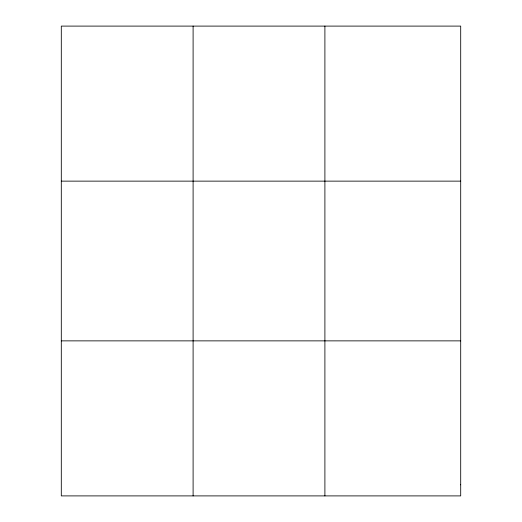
<?xml version="1.0" encoding="UTF-8"?>
<svg xmlns="http://www.w3.org/2000/svg" width="522" height="522" viewBox="0 0 522 522"><rect width="100%" height="100%" fill="white"/><g stroke="black" fill="none" stroke-linecap="round" stroke-linejoin="round"><path stroke-width="0.78" d="M193.101 495.9L193.101 26.1M324.899 495.9L324.899 26.1M61.302 181.134L460.698 181.134M61.302 340.866L460.698 340.866M460.698 484.827L460.698 495.9L61.302 495.9L61.302 26.1L460.698 26.1L460.698 484.827"/></g></svg>
